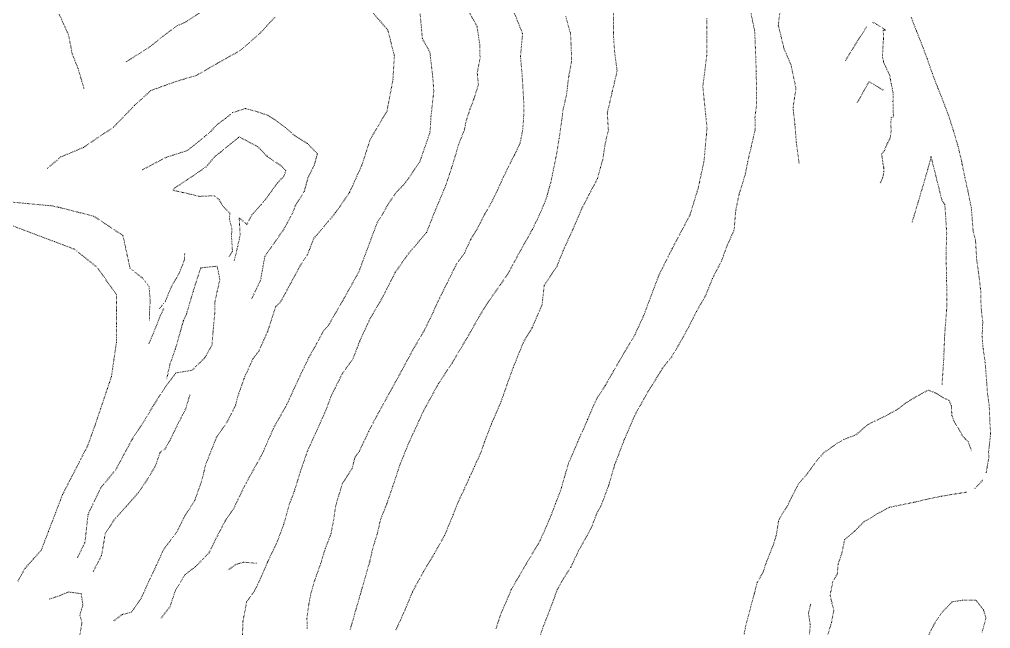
# Model space of a CAD drawing. Extents: x 682410 to 689460, y 7661803 to 7669124.
# Drawn here: x 686308.6 to 686577.1, y 7666271.4 to 7666439.8 of the extents above; entities that cross this region are included whole.
import ezdxf

# ---------------------------------------------------------------- set-up
doc = ezdxf.new("R2010")
doc.units = 0
doc.header["$MEASUREMENT"] = 0
doc.linetypes.add('DOT', pattern=[0.25, 0, -0.25])
doc.layers.add('02 TOE_Line', color=1, linetype='DOT', lineweight=20)

msp = doc.modelspace()

# ---------------------------------------------------------------- linework, layer by layer
at = {"layer": '02 TOE_Line'}
for points in [[(686452.3, 7666268.49, 3970.43), (686453.4, 7666271.83, 3970.47), (686454.78, 7666275.33, 3970.52), (686456.04, 7666278.68, 3970.56), (686457.31, 7666282.14, 3970.6), (686459.2, 7666285.5, 3970.63), (686461.08, 7666288.34, 3970.63), (686463.17, 7666292.85, 3970.62), (686466.59, 7666298.92, 3970.61), (686468.29, 7666303.31, 3970.59), (686469.43, 7666305.39, 3970.41), (686471.5, 7666310.87, 3970.4), (686473.17, 7666316.59, 3970.4), (686475.84, 7666323.59, 3970.4), (686478.72, 7666330.3, 3970.4), (686482.36, 7666336.82, 3970.39), (686484.24, 7666339.75, 3970.39), (686486.3, 7666343.16, 3970.39), (686488.89, 7666346.42, 3970.39), (686491.38, 7666350.61, 3970.39), (686493.55, 7666354.59, 3970.39), (686495.8, 7666359.03, 3970.29), (686498.36, 7666363.5, 3970.26), (686500.23, 7666368.18, 3970.23), (686502.72, 7666372.97, 3970.27), (686504.32, 7666377.37, 3970.36), (686506.22, 7666381.55, 3970.4), (686506.64, 7666386.87, 3970.38), (686507.6, 7666391.52, 3970.33), (686508.39, 7666393.98, 3970.32), (686509.36, 7666397.23, 3970.51), (686509.98, 7666400.54, 3970.51), (686511.04, 7666405.01, 3970.8), (686512.02, 7666409.31, 3970.62), (686511.98, 7666412.61, 3970.66), (686512.4, 7666416.07, 3971.04), (686512.34, 7666425.33, 3971.38), (686512.12, 7666430.92, 3971.57), (686511.91, 7666436.51, 3971.75), (686509.89, 7666446.13, 3971.57)], [(686405.99, 7666442, 3891.55), (686410.46, 7666436.83, 3891.97), (686412.25, 7666429.68, 3891.68), (686411.86, 7666423.07, 3891.81), (686410.22, 7666414.46, 3891.92), (686405.6, 7666406.66, 3891.35), (686403.24, 7666399.42, 3891.3), (686399.84, 7666391.9, 3891.23), (686395.93, 7666386.29, 3891.07), (686392.82, 7666382.55, 3890.84), (686389.92, 7666379.16, 3890.03), (686388.29, 7666374.86, 3890.07), (686386.14, 7666371.54, 3889.89), (686383.94, 7666367.48, 3889.69), (686380.81, 7666361.68, 3889.85), (686379.43, 7666360.33, 3890.05), (686377.23, 7666353.53, 3890.05), (686374.75, 7666348.06, 3889.98), (686373.18, 7666346.05, 3890.27), (686370.7, 7666340.52, 3890.54), (686368.98, 7666335.58, 3890.34), (686368.36, 7666333.11, 3890.23), (686366.18, 7666328.79, 3890.04), (686363.01, 7666324.09, 3890.19), (686360.15, 7666316.89, 3890.32), (686358.86, 7666311.86, 3890.59), (686357.04, 7666306.74, 3890.54), (686354.24, 7666302.38, 3890.61), (686352.03, 7666297.97, 3890.65), (686348.51, 7666293.34, 3891.06), (686346.42, 7666288.78, 3891.22), (686344.02, 7666283.7, 3891.26), (686342.27, 7666279.8, 3891.47), (686339.58, 7666275.91, 3892.21), (686336.96, 7666275.24, 3892.05), (686334.5, 7666273.38, 3892.25)], [(686338.12, 7666428.09, 3900.21), (686344.16, 7666431.89, 3900.06), (686348.05, 7666434.97, 3900.22), (686352.01, 7666437.92, 3900.16), (686354.51, 7666439.05, 3900.22), (686361.74, 7666443.81, 3900.41)], [(686419.3, 7666442.3, 3901.53), (686420, 7666434.47, 3900.94), (686422.08, 7666430.74, 3900.51), (686422.48, 7666427.22, 3900.52), (686422.93, 7666423.31, 3900.52), (686423.15, 7666419.91, 3900.53), (686422.38, 7666412.83, 3900.54), (686422.14, 7666408.67, 3900.82), (686419.36, 7666400.63, 3900.56), (686416.56, 7666396.39, 3900.57), (686414.84, 7666394.07, 3900.58), (686412.97, 7666392.2, 3900.58), (686410.67, 7666388.94, 3900.55), (686408.8, 7666385.63, 3900.37), (686407.48, 7666383.51, 3900.49), (686405.72, 7666378.81, 3900.33), (686402.44, 7666370.02, 3900.62), (686398.25, 7666362.48, 3900.72), (686393.83, 7666354.87, 3900.71), (686392.77, 7666353.86, 3900.52), (686390.75, 7666350.09, 3900.58), (686388.6, 7666346.27, 3900.57), (686386.46, 7666341.87, 3900.81), (686382.46, 7666333.19, 3901.23), (686378.84, 7666326.8, 3901.3), (686375.82, 7666319.83, 3901.24), (686371.1, 7666311.33, 3900.54), (686368.65, 7666306.28, 3900.46), (686367.9, 7666304.67, 3900.2), (686365.43, 7666301.04, 3900.07), (686362.97, 7666296.32, 3900.39), (686361.01, 7666292.3, 3900.53), (686357.29, 7666288.49, 3900.7), (686354.42, 7666286.34, 3900.63), (686351.74, 7666281.99, 3901.38), (686350.18, 7666277.34, 3901.47), (686347.79, 7666274.28, 3901.48)], [(686370.21, 7666268.62, 3910.62), (686370.39, 7666273.27, 3910.71), (686371.41, 7666278.76, 3910.91), (686373.59, 7666281.77, 3911.1), (686375.02, 7666284.75, 3912.99), (686377.19, 7666289.78, 3910.88), (686377.24, 7666289.87, 3910.88), (686379.85, 7666295.32, 3910.79), (686381.64, 7666300.14, 3910.77), (686383.26, 7666305.86, 3910.73), (686384.57, 7666309.27, 3910.29), (686386.31, 7666314.89, 3910.31), (686388.2, 7666320.38, 3910.34), (686391.09, 7666326.77, 3910.36), (686393.25, 7666331.54, 3910.38), (686394.87, 7666335.86, 3910.4), (686397.84, 7666341.81, 3910.42), (686400.9, 7666346.13, 3910.45), (686402.72, 7666350.95, 3910.47), (686405.51, 7666356.99, 3910.49), (686408.93, 7666362.82, 3910.52), (686412.52, 7666369.88, 3910.55), (686416.06, 7666374.9, 3910.57), (686421.17, 7666380.89, 3910.6), (686423.52, 7666386.9, 3910.62), (686426.44, 7666393.79, 3910.46), (686428.19, 7666399.07, 3910.41), (686429.33, 7666402.8, 3910.27), (686430.02, 7666405.23, 3910.04), (686431.61, 7666409.21, 3910), (686432.11, 7666411.76, 3910.02), (686433.17, 7666414.94, 3910.04), (686434.24, 7666417.78, 3910.81), (686435.49, 7666421.72, 3910.76), (686435.17, 7666424.95, 3910.73), (686435.95, 7666429.09, 3910.54), (686435.86, 7666432.83, 3910.39), (686435.12, 7666437.87, 3910.43), (686433.04, 7666441.65, 3910.46)], [(686519.08, 7666443.55, 3981.13), (686518.43, 7666438.22, 3981.24), (686520.05, 7666431.52, 3981.27), (686521.94, 7666427.19, 3981.29), (686523.31, 7666420.74, 3981.33), (686522.5, 7666415.3, 3981.37), (686523.04, 7666410.64, 3980.73), (686523.42, 7666405.66, 3980.7), (686524.18, 7666400.07, 3980.71)], [(686316.22, 7666398.53, 3889.92), (686320.05, 7666401.78, 3890.1), (686326.27, 7666404.36, 3890.09), (686330.38, 7666407.19, 3889.92), (686334.48, 7666409.89, 3890.05), (686340.43, 7666416.03, 3890.12), (686344.93, 7666420.14, 3890.19), (686352.13, 7666422.71, 3890.26), (686357.52, 7666424.3, 3890.37), (686363.31, 7666427.65, 3890.4), (686369.72, 7666431.24, 3890.43), (686375.13, 7666435.99, 3890.47), (686379.26, 7666440.45, 3890.5)], [(686319.55, 7666441.24, 3901.25), (686322.15, 7666435.53, 3901.18), (686323.17, 7666430.28, 3901.11), (686324.8, 7666426.2, 3901.35), (686326.41, 7666420.69, 3901.68)], [(686445.43, 7666441.55, 3919.88), (686447.71, 7666435.86, 3919.88), (686447.13, 7666429.55, 3919.88), (686447.53, 7666425.06, 3919.91), (686447.78, 7666421.37, 3919.94), (686448.06, 7666416.41, 3919.99), (686448, 7666412.29, 3920.02), (686447.7, 7666408.93, 3920.05), (686447.04, 7666405.61, 3920.07), (686445.45, 7666402.26, 3920.1), (686444.35, 7666400.16, 3920.12), (686442.35, 7666396.05, 3920.16), (686440.23, 7666391.42, 3920.2), (686438.93, 7666388.85, 3920.23), (686437.23, 7666385.93, 3920.26), (686435.31, 7666382.12, 3920.29), (686433.36, 7666378.95, 3920.32), (686431.62, 7666375.15, 3920.35), (686429.46, 7666372.2, 3920.38), (686426.52, 7666366.25, 3920.44), (686424.12, 7666361.42, 3920.48), (686422.99, 7666358.79, 3920.51), (686420.47, 7666353.69, 3920.55), (686417.45, 7666348.56, 3920.6), (686413.82, 7666341.82, 3920.66), (686411.15, 7666336.97, 3920.71), (686407.69, 7666330.71, 3920.67), (686405.14, 7666325.84, 3920.63), (686402.58, 7666320.44, 3920.6), (686401.39, 7666318.76, 3920.59), (686400.52, 7666315.53, 3920.57), (686397.87, 7666311.44, 3920.54), (686396.05, 7666305.43, 3920.5), (686395.43, 7666301.2, 3920.47), (686394.71, 7666297.52, 3920.45), (686393.12, 7666293.39, 3920.43), (686391.86, 7666289.25, 3920.46), (686390.22, 7666284.67, 3920.49), (686389.19, 7666281.06, 3920.5), (686388.6, 7666278.06, 3920.51), (686388.08, 7666274.18, 3920.47), (686388.17, 7666271.17, 3921.66)], [(686459.64, 7666440.59, 3930.64), (686460.97, 7666435.95, 3930.55), (686461.19, 7666431.12, 3930.48), (686461.27, 7666428.28, 3930.44), (686460.48, 7666424.04, 3930.38), (686459.85, 7666418.87, 3930.41), (686458.93, 7666414.91, 3930.44), (686458.58, 7666412.18, 3930.46), (686457.82, 7666406.85, 3930.54), (686457.08, 7666402.34, 3930.62), (686455.51, 7666394.73, 3930.82), (686454.17, 7666389.96, 3930.78), (686452.42, 7666385.84, 3930.75), (686450.42, 7666381.71, 3930.82), (686448.91, 7666379.04, 3930.86), (686445.53, 7666372.96, 3930.86), (686443.73, 7666369.53, 3930.78), (686441.59, 7666366.46, 3930.71), (686437.98, 7666361.34, 3930.67), (686435.78, 7666357.76, 3930.78), (686432.45, 7666351.87, 3931.07), (686428.2, 7666344.77, 3931.37), (686424.4, 7666338.98, 3930.96), (686420.43, 7666331.75, 3930.76), (686416.19, 7666322.57, 3930.33), (686413.84, 7666316.78, 3930.48), (686411.8, 7666310.62, 3930.64), (686410.14, 7666305.79, 3930.76), (686408.41, 7666301.42, 3930.88), (686407.57, 7666297.66, 3930.81), (686406.39, 7666293.97, 3930.75), (686405.44, 7666289.83, 3930.67), (686404.19, 7666285.54, 3930.59), (686402.63, 7666280.07, 3930.5), (686401.33, 7666275.59, 3930.42), (686400.04, 7666271.08, 3930.47)], [(686412.68, 7666270.97, 3940.26), (686413.15, 7666271.98, 3940.05), (686415.34, 7666276.83, 3939.87), (686417.27, 7666281.54, 3939.83), (686420.38, 7666287.2, 3939.87), (686423.35, 7666292.15, 3939.96), (686426.19, 7666297.21, 3939.98), (686428.56, 7666302.94, 3939.95), (686429.95, 7666306.47, 3940.73), (686431.55, 7666309.84, 3940.62), (686433.07, 7666313.2, 3940.66), (686434.43, 7666316.19, 3940.46), (686436.17, 7666320.02, 3940.46), (686437.27, 7666323.2, 3939.95), (686439.31, 7666328.48, 3939.91), (686441.78, 7666334.14, 3939.88), (686443.55, 7666339.21, 3939.83), (686445.16, 7666343.67, 3939.86), (686448.08, 7666350.82, 3939.64), (686450.4, 7666354.61, 3939.56), (686453.1, 7666360.94, 3939.57), (686453.71, 7666366.25, 3939.61), (686457.24, 7666371.61, 3939.67), (686458.96, 7666375.9, 3939.85), (686461.6, 7666381.67, 3939.93), (686464.13, 7666387.56, 3940.08), (686466.27, 7666391.7, 3940.3), (686468.42, 7666395.76, 3940.18), (686469.91, 7666401.09, 3940.11), (686470.54, 7666405.38, 3940.08), (686471.44, 7666409.21, 3940.08), (686471.14, 7666413.97, 3940.11), (686472.52, 7666419.81, 3940.03), (686473.86, 7666425.56, 3940.26), (686473.19, 7666430.51, 3940.06), (686472.81, 7666435.77, 3940.13), (686472.84, 7666441.39, 3940.25)], [(686498.67, 7666440.05, 3960.02), (686498.64, 7666429.85, 3959.95), (686497.56, 7666421.17, 3959.9), (686498.72, 7666409.76, 3959.89), (686497.88, 7666400.56, 3959.91), (686496.27, 7666393.1, 3959.92), (686494.03, 7666385.78, 3959.94), (686489.04, 7666376.32, 3959.95), (686485.41, 7666369.06, 3959.96), (686481.18, 7666357.87, 3959.97), (686478.76, 7666352.58, 3959.98), (686475.26, 7666346.71, 3959.99), (686472.9, 7666342.61, 3959.99), (686470.53, 7666338.5, 3959.99), (686468.25, 7666335.01, 3959.99), (686465.64, 7666329.05, 3959.99), (686463.03, 7666323.09, 3959.98), (686460.42, 7666317.14, 3959.97), (686458.29, 7666309.73, 3959.97), (686456.85, 7666305.97, 3959.96), (686455.41, 7666302.21, 3959.96), (686452.52, 7666295.6, 3959.98), (686448.86, 7666289.47, 3960.02), (686446.73, 7666285.84, 3960.05), (686444.6, 7666282.2, 3960.07), (686441.7, 7666275.39, 3960.11), (686440.36, 7666271.36, 3960.13)], [(686544.56, 7666439, 4001.38), (686545.66, 7666438.42, 4001.72), (686547.92, 7666436.95, 4002.96), (686548.07, 7666436.86, 4003.04), (686547.44, 7666436.71, 4002.58), (686547.42, 7666436.71, 4002.56), (686547.42, 7666436.7, 4002.56), (686547.54, 7666435.61, 4002.37), (686547.49, 7666434.34, 4002.01), (686547.48, 7666434.16, 4001.96), (686547.32, 7666431.25, 4001.12), (686547.27, 7666430.17, 4000.81), (686547.21, 7666429.35, 4000.58), (686547.33, 7666428.99, 4000.59), (686547.5, 7666428.19, 4000.52), (686547.56, 7666427.93, 4000.51), (686547.8, 7666427.4, 4000.49), (686549.24, 7666424.25, 4000.36), (686549.68, 7666421.93, 4000.23), (686550.07, 7666419.93, 4000.13), (686550.21, 7666419.25, 4000.09), (686550.14, 7666417.09, 3999.95), (686550.15, 7666416.7, 3999.93), (686550.18, 7666415.06, 3999.81), (686550.24, 7666413.57, 3999.71), (686550.29, 7666412.86, 3999.67), (686549.65, 7666412.69, 3999.63), (686549.55, 7666410.93, 3999.53), (686549.63, 7666408.83, 3999.43), (686549.34, 7666406.88, 3999.32), (686548.86, 7666405.98, 3999.24), (686548.76, 7666405.81, 3999.23), (686548.69, 7666405.69, 3999.22), (686548.48, 7666405.29, 3999.19), (686548.08, 7666404.33, 3999.12), (686547.73, 7666403.42, 3999.08), (686547, 7666402.6, 3998.99), (686547.38, 7666400.03, 3999.03), (686547.6, 7666398.8, 3999.05), (686547.61, 7666398.53, 3999.03), (686547.6, 7666397.64, 3998.95), (686547.41, 7666396.54, 3998.73), (686547.32, 7666396.21, 3998.68), (686547, 7666395.27, 3998.49), (686546.52, 7666394.4, 3998.34)], [(686575.92, 7666314.46, 4019.9), (686576.25, 7666316.42, 4019.41), (686576.64, 7666318.54, 4019.41), (686576.58, 7666320.24, 4019.18), (686576.8, 7666322.15, 4018.97), (686577.13, 7666325.24, 4018.45), (686576.93, 7666328.67, 4017.89), (686576.76, 7666332.96, 4017.4), (686576.28, 7666336.37, 4016.95), (686575.97, 7666340.61, 4016.52), (686575.64, 7666344.93, 4016.11), (686575.05, 7666348.91, 4015.67), (686574.79, 7666352.14, 4015.37), (686574.97, 7666356.22, 4015.1), (686574.51, 7666359.98, 4014.77), (686574.41, 7666364.64, 4014.33), (686573.94, 7666368.73, 4013.81), (686573.28, 7666373.53, 4013.23), (686572.97, 7666378.72, 4012.74), (686572.3, 7666381.29, 4012.45), (686571.82, 7666387.56, 4012.08), (686570.97, 7666391.84, 4011.63), (686570.01, 7666396.19, 4011.13), (686569.14, 7666400.48, 4010.7), (686568.15, 7666404.66, 4010.15), (686566.95, 7666408.69, 4009.61), (686565.67, 7666412.76, 4009.12), (686564.18, 7666416.72, 4008.6), (686562.57, 7666420.77, 4008.09), (686560.97, 7666424.95, 4007.65), (686559.56, 7666429.01, 4007.28), (686558.12, 7666432.85, 4006.85), (686556.61, 7666436.64, 4006.41), (686555.17, 7666440.4, 4006.05)], [(686537.04, 7666428.47, 4000), (686538.66, 7666431.18, 4001.06), (686542.85, 7666437.73, 4001.38)], [(686543.51, 7666422.57, 3999.94), (686540.17, 7666416.6, 3999.34)], [(686547.42, 7666420.25, 4000.02), (686543.51, 7666422.57, 3999.94)], [(686342.57, 7666398.21, 3885.57), (686349.12, 7666401.64, 3885.93), (686354.98, 7666403.52, 3885.7), (686359.75, 7666407.35, 3885.47), (686361.58, 7666408.92, 3885.25), (686363.22, 7666410.73, 3885.01), (686365.54, 7666412.42, 3884.78), (686367.53, 7666414.01, 3884.56), (686371.04, 7666415.14, 3884.24), (686374.47, 7666414.2, 3883.94), (686377.37, 7666413.22, 3883.98), (686379.28, 7666411.97, 3884.01), (686382.11, 7666409.89, 3884.23), (686384.52, 7666407.78, 3884.45), (686388.21, 7666405.48, 3883.95), (686390.97, 7666402.65, 3883.41), (686390.09, 7666399.46, 3883.73), (686388.38, 7666396.04, 3884.09), (686387.34, 7666392.19, 3884.17), (686384.86, 7666388.28, 3884.26), (686384.25, 7666386.54, 3885.33), (686381.78, 7666381.91, 3885.04), (686376.42, 7666374.24, 3884.65), (686375.27, 7666367.7, 3884.46), (686372.71, 7666362.38, 3884.55)], [(686366.54, 7666374.1, 3879.93), (686367.47, 7666375.71, 3879.84), (686367.22, 7666379.86, 3879.73), (686367.33, 7666382, 3879.65), (686366.66, 7666384.37, 3879.57), (686366.74, 7666386.24, 3879.51), (686364.74, 7666388.25, 3879.47), (686363.83, 7666389.94, 3879.44), (686362.49, 7666391.03, 3879.42), (686358.41, 7666390.85, 3879.36), (686355.08, 7666391.64, 3879.31), (686351.05, 7666392.54, 3879.29), (686351.45, 7666393.12, 3879.28), (686355.17, 7666395.59, 3879.23), (686360.17, 7666398.99, 3879.15), (686362.74, 7666401.98, 3879.09), (686364.16, 7666403.08, 3879.05), (686369.29, 7666407.28, 3878.92), (686370.34, 7666406.79, 3878.99), (686374.55, 7666404.55, 3879.15), (686377.12, 7666401.87, 3879.25), (686380.85, 7666399.38, 3879.37), (686382.26, 7666397.98, 3879.49), (686381.69, 7666396.42, 3879.3), (686379.86, 7666394.51, 3879.4), (686377.04, 7666390.56, 3879.56), (686375.41, 7666388.55, 3879.65), (686372.82, 7666385.73, 3879.6), (686371.48, 7666383.12, 3879.56), (686369.35, 7666384.88, 3879.56), (686369.6, 7666380.19, 3880.19), (686368.91, 7666376.9, 3880.17), (686367.96, 7666372.99, 3880.14)], [(686555.43, 7666383.69, 4010.64), (686557.66, 7666391.11, 4010.64), (686559.77, 7666398.36, 4010.01), (686560.67, 7666401.84, 4009.47), (686563.65, 7666389.86, 4005.81), (686564.47, 7666388.62, 4008.53), (686564.69, 7666385.52, 4010.42), (686564.99, 7666380.67, 4010.55), (686564.83, 7666374.8, 4010.64), (686564.97, 7666367.64, 4010.76), (686565.07, 7666360.75, 4010.85), (686564.45, 7666352.75, 4010.83), (686564.17, 7666345.85, 4010.85), (686563.69, 7666338.6, 4010.69)], [(686303.06, 7666389.59, 3881.09), (686310.33, 7666388.91, 3880.68), (686317.6, 7666388.23, 3880.27), (686319.47, 7666387.83, 3880.16), (686329.11, 7666385.39, 3880.13), (686337.2, 7666380.03, 3880.02), (686339.16, 7666370.99, 3880.58), (686342.6, 7666368.28, 3880.6), (686344.41, 7666365.96, 3880.59), (686344.75, 7666361.9, 3880.7), (686344.52, 7666358.85, 3880.79), (686344.56, 7666356.63, 3880.74)], [(686306.08, 7666382.92, 3874.21), (686312.92, 7666380.36, 3873.32), (686318.39, 7666378.29, 3873.05), (686323.86, 7666376.22, 3872.79), (686326.95, 7666373.73, 3872.63), (686330.04, 7666371.23, 3872.48), (686332.74, 7666367.45, 3872.4), (686335.44, 7666363.66, 3872.32), (686335.43, 7666359.26, 3872.27), (686335.41, 7666354.86, 3872.21), (686335.39, 7666350.46, 3872.16), (686334.71, 7666345.78, 3871.86), (686334.03, 7666341.1, 3871.55), (686332.52, 7666336.61, 3871.14), (686331.02, 7666332.13, 3870.72), (686329.51, 7666327.64, 3870.3), (686328.48, 7666324.78, 3870.4), (686327.45, 7666321.92, 3870.49), (686325.14, 7666317.43, 3870.64), (686322.82, 7666312.94, 3870.79), (686320.51, 7666308.45, 3871.45), (686318.55, 7666303.32, 3871.54), (686316.59, 7666298.19, 3871.62), (686314.62, 7666293.06, 3871.71), (686312.35, 7666290.51, 3871.73), (686310.08, 7666287.96, 3871.74), (686308.11, 7666284.39, 3871.9)], [(686354.28, 7666375.14, 3881.18), (686354.16, 7666373.13, 3880.86), (686352.66, 7666369.47, 3880.63), (686350.46, 7666365.59, 3880.37), (686348.93, 7666361.82, 3880.14), (686347.17, 7666359.66, 3880.01)], [(686324.6, 7666290.88, 3877.38), (686326.69, 7666295.16, 3877.81), (686327.54, 7666302.92, 3877.81), (686331.05, 7666310.26, 3878.22), (686335.29, 7666315.39, 3877.71), (686337.53, 7666319.57, 3878.12), (686339.77, 7666323.75, 3878.05), (686343.25, 7666329.02, 3878.31), (686345.82, 7666333.37, 3878.33), (686348.76, 7666337.91, 3879), (686351.85, 7666342.05, 3878.39), (686356.28, 7666342.77, 3878.41), (686359.88, 7666346.27, 3878.42), (686361.82, 7666349.76, 3878.19), (686362.12, 7666353.54, 3878.25), (686362.58, 7666358.43, 3878.33), (686362.58, 7666361.4, 3878.4), (686363.24, 7666364.6, 3878.47), (686364.01, 7666367.8, 3878.45), (686363.24, 7666371.55, 3878.42), (686358.72, 7666371.11, 3878.4), (686356.62, 7666364.6, 3878.35), (686354.75, 7666358.25, 3878.59), (686353.92, 7666356.49, 3878.66), (686352.68, 7666352.05, 3878.71), (686351.64, 7666348.5, 3878.44), (686350.21, 7666344.45, 3878.48), (686349.27, 7666340.32, 3878.32)], [(686348.47, 7666359.8, 3880.69), (686347.51, 7666357.81, 3880.49), (686346.29, 7666354.66, 3880.58), (686344.25, 7666349.89, 3880.27)], [(686508.88, 7666269.44, 4010.39), (686509.46, 7666272.24, 4010.61), (686510.74, 7666277.11, 4010.27), (686511.79, 7666280.94, 4010.08), (686512.59, 7666284.09, 4010.1), (686514.26, 7666287.04, 4010.37), (686515.16, 7666289.79, 4010.3), (686517.07, 7666294.59, 4010.12), (686517.85, 7666297.09, 4010.65), (686518.49, 7666301.07, 4010.08), (686519.11, 7666302.38, 4010.19), (686521.02, 7666305.42, 4010.06), (686522.2, 7666307.88, 4010.37), (686524.06, 7666311.43, 4010.4), (686526.42, 7666314.11, 4010.12), (686529.05, 7666317.76, 4009.99), (686531.04, 7666320.01, 4009.95), (686534.64, 7666322.53, 4010.08), (686536.55, 7666323.68, 4010.29), (686539.91, 7666324.91, 4010.32), (686543.24, 7666327.81, 4010.6), (686547.95, 7666330.08, 4010.43), (686551.27, 7666331.92, 4010.38), (686553.79, 7666333.82, 4010.36), (686556.76, 7666335.6, 4010.37), (686559.88, 7666337.29, 4010.29), (686562.05, 7666336.42, 4010.67), (686563.83, 7666335.33, 4011.81), (686565.64, 7666334.41, 4012.82), (686566.31, 7666332.9, 4013.79), (686566.4, 7666330.29, 4015.21), (686567.02, 7666328.69, 4016.52), (686567.5, 7666327.86, 4017.17), (686568.39, 7666326.46, 4017.83), (686569.33, 7666324.67, 4018.26), (686570.22, 7666323.74, 4018.61), (686571, 7666322.97, 4019.24), (686571.38, 7666321.76, 4020.35), (686571.88, 7666320.44, 4021.16)], [(686355.69, 7666335.94, 3879.1), (686354.56, 7666332.11, 3878.89), (686352.01, 7666327.18, 3879.3), (686350.4, 7666323.77, 3879.58), (686348.85, 7666321.02, 3879.82), (686347.47, 7666320.07, 3881.36), (686346.24, 7666316.47, 3881.54), (686344.09, 7666312.79, 3881.47), (686341.38, 7666308.84, 3880.57), (686338.04, 7666305.04, 3880.37), (686334.76, 7666301.43, 3880.94), (686332.32, 7666297.62, 3881.09), (686331.28, 7666291.57, 3881.23), (686328.92, 7666287.02, 3880.84)], [(686572.77, 7666310.07, 4020.39), (686575, 7666312.43, 4020.46)], [(686531.8, 7666268.57, 4017.33), (686533.12, 7666272.99, 4017.45), (686533.79, 7666276.38, 4017.51), (686532.75, 7666280.53, 4017.41), (686533.49, 7666284.3, 4017.84), (686534.76, 7666286.51, 4017.85), (686534.97, 7666289.15, 4017.87), (686536.04, 7666292.33, 4018.06), (686536.76, 7666295.92, 4017.92), (686539.5, 7666298.27, 4018.25), (686542.01, 7666300.78, 4018.4), (686545.93, 7666303.15, 4018.71), (686549.17, 7666304.9, 4018.81), (686555.95, 7666306.27, 4019.54), (686559.93, 7666307.2, 4019.95), (686563.6, 7666307.97, 4020), (686566.34, 7666308.42, 4020.04), (686570.63, 7666309.1, 4020.12)], [(686374.13, 7666289.41, 3910.42), (686370.57, 7666289.7, 3910.54), (686368.54, 7666289.14, 3910.39), (686366.15, 7666287.48, 3910.32)], [(686316.91, 7666279.53, 3880.32), (686319.55, 7666280.41, 3880.35), (686322.13, 7666281.48, 3880.66), (686325.67, 7666281.01, 3880.83), (686326.11, 7666277.85, 3880.68), (686325.3, 7666275.2, 3880.52), (686325.85, 7666272.89, 3880.53), (686325.27, 7666269.53, 3880.54)], [(686527.4, 7666278.13, 4017.54), (686526.76, 7666275.74, 4017.26), (686527.26, 7666272.36, 4017.35), (686526.82, 7666267.05, 4016.69), (686528.55, 7666263.03, 4016.49)], [(686574.8, 7666270.36, 4023.94), (686575.86, 7666274.31, 4023.58), (686575.15, 7666276.53, 4023.47), (686573.05, 7666279.18, 4022.6), (686569.38, 7666279.19, 4021.65), (686566.53, 7666278.76, 4020.91), (686563.49, 7666275.63, 4020.35), (686561.23, 7666272.04, 4019.6), (686559, 7666267.54, 4018.79)]]:
    msp.add_polyline3d(points, dxfattribs=at)

doc.saveas('drawing.dxf')
